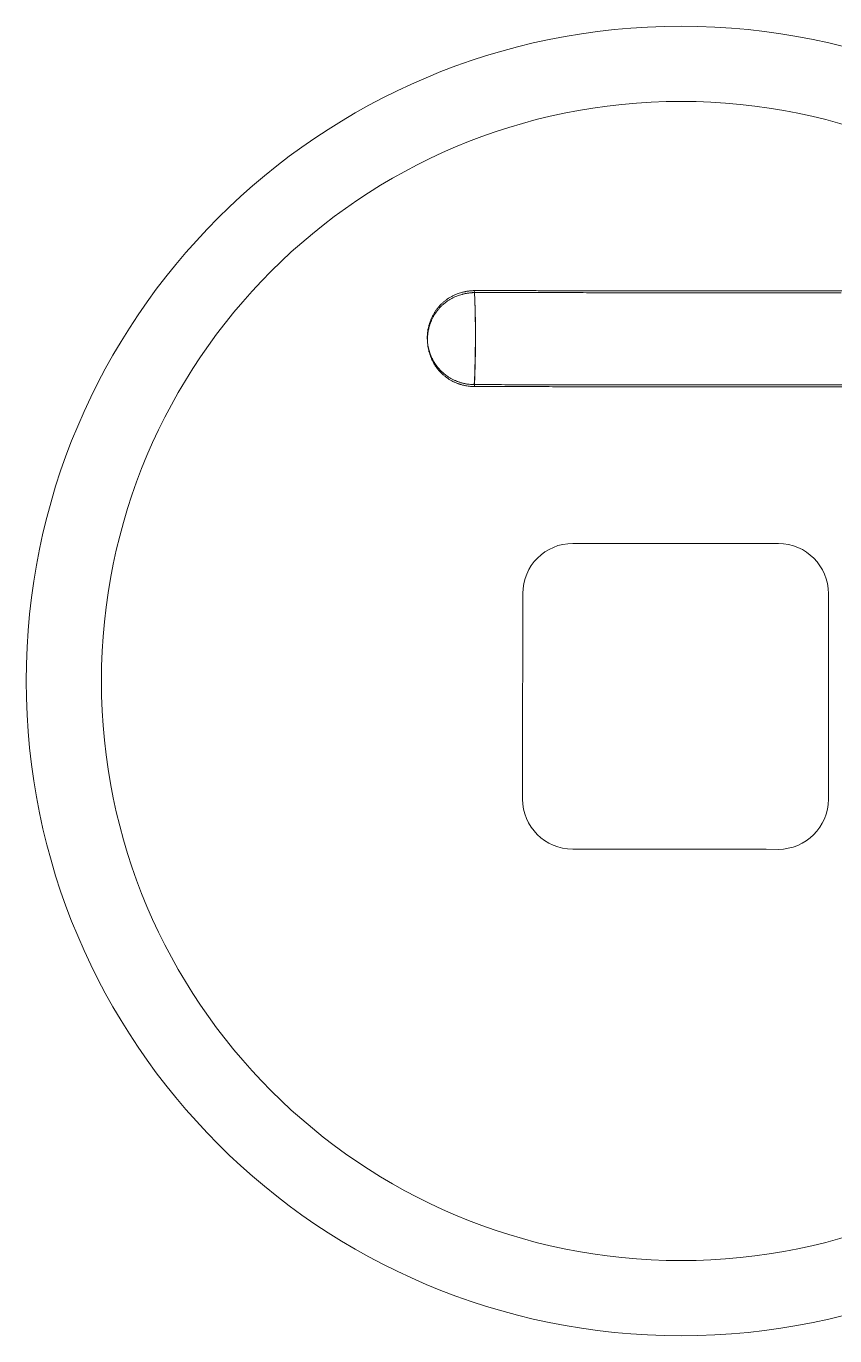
# Model space of a CAD drawing. Header units: millimetres. Extents: x -8699 to 14519, y -2727 to 7848.
# Drawn here: x 1413.48 to 1426.38, y 1713.9 to 1734.8 of the extents above; entities that cross this region are included whole.
import ezdxf

# ---------------------------------------------------------------- set-up
doc = ezdxf.new("R2010")
doc.units = ezdxf.units.MM
doc.layers.add('레이어 1', color=7, linetype='Continuous')

msp = doc.modelspace()

# ---------------------------------------------------------------- linework, layer by layer
at = {"layer": '레이어 1', "lineweight": 9}
msp.add_open_spline([(1434.381, 1724.346), (1434.381, 1730.118), (1429.701, 1734.796), (1423.93, 1734.796), (1418.16, 1734.796), (1413.481, 1730.118), (1413.481, 1724.346), (1413.481, 1718.575), (1418.16, 1713.896), (1423.93, 1713.896), (1429.701, 1713.896), (1434.381, 1718.575), (1434.381, 1724.346)], degree=3, knots=[0, 0, 0, 0, 1, 1, 1, 2, 2, 2, 3, 3, 3, 4, 4, 4, 4], dxfattribs=at)
at = {"layer": '레이어 1', "lineweight": 18}
for points, knots in [([(1433.18, 1724.346), (1433.18, 1729.455), (1429.039, 1733.596), (1423.93, 1733.596), (1418.822, 1733.596), (1414.681, 1729.455), (1414.681, 1724.346), (1414.681, 1719.238), (1418.822, 1715.096), (1423.93, 1715.096), (1429.039, 1715.096), (1433.18, 1719.238), (1433.18, 1724.346)], [0, 0, 0, 0, 1, 1, 1, 2, 2, 2, 3, 3, 3, 4, 4, 4, 4]), ([(1433.18, 1724.346), (1433.18, 1729.455), (1429.039, 1733.596), (1423.93, 1733.596), (1418.822, 1733.596), (1414.681, 1729.455), (1414.681, 1724.346), (1414.681, 1719.238), (1418.822, 1715.096), (1423.93, 1715.096), (1429.039, 1715.096), (1433.18, 1719.238), (1433.18, 1724.346)], [0, 0, 0, 0, 1, 1, 1, 2, 2, 2, 3, 3, 3, 4, 4, 4, 4]), ([(1424.315, 1730.572), (1424.243, 1730.573), (1424.171, 1730.573), (1424.098, 1730.573), (1424.026, 1730.573), (1423.954, 1730.573), (1423.881, 1730.573)], [13, 13, 13, 13, 14, 14, 14, 15, 15, 15, 15]), ([(1425.182, 1730.571), (1425.11, 1730.571), (1425.037, 1730.572), (1424.965, 1730.572), (1424.893, 1730.572), (1424.82, 1730.572), (1424.748, 1730.572)], [9, 9, 9, 9, 10, 10, 10, 11, 11, 11, 11]), ([(1425.184, 1730.54), (1425.112, 1730.54), (1425.039, 1730.541), (1424.967, 1730.541), (1424.895, 1730.541), (1424.823, 1730.541), (1424.75, 1730.541)], [9, 9, 9, 9, 10, 10, 10, 11, 11, 11, 11]), ([(1426.698, 1730.57), (1426.626, 1730.571), (1426.553, 1730.571), (1426.481, 1730.571), (1426.409, 1730.571), (1426.337, 1730.571), (1426.265, 1730.571)], [2, 2, 2, 2, 3, 3, 3, 4, 4, 4, 4]), ([(1420.646, 1730.146), (1420.646, 1730.128), (1420.647, 1730.108), (1420.647, 1730.09), (1420.647, 1730.071), (1420.648, 1730.052), (1420.648, 1730.033), (1420.648, 1730.013), (1420.648, 1729.994), (1420.648, 1729.973)], [10, 10, 10, 10, 11, 11, 11, 12, 12, 12, 13, 13, 13, 13]), ([(1420.648, 1730.115), (1420.648, 1730.096), (1420.649, 1730.077), (1420.649, 1730.059), (1420.649, 1730.039), (1420.65, 1730.021), (1420.65, 1730.001), (1420.65, 1729.981), (1420.65, 1729.963), (1420.65, 1729.942)], [10, 10, 10, 10, 11, 11, 11, 12, 12, 12, 13, 13, 13, 13]), ([(1419.908, 1730.024), (1419.906, 1730.017), (1419.905, 1730.011), (1419.904, 1730.004), (1419.902, 1729.997), (1419.9, 1729.991), (1419.899, 1729.984)], [45, 45, 45, 45, 46, 46, 46, 47, 47, 47, 47]), ([(1419.928, 1730.086), (1419.926, 1730.079), (1419.923, 1730.073), (1419.921, 1730.066), (1419.919, 1730.059), (1419.917, 1730.052), (1419.915, 1730.045)], [42, 42, 42, 42, 43, 43, 43, 44, 44, 44, 44]), ([(1419.93, 1730.055), (1419.928, 1730.048), (1419.925, 1730.041), (1419.923, 1730.034), (1419.921, 1730.027), (1419.919, 1730.021), (1419.917, 1730.014)], [42, 42, 42, 42, 43, 43, 43, 44, 44, 44, 44]), ([(1419.89, 1729.892), (1419.888, 1729.887), (1419.888, 1729.88), (1419.887, 1729.873), (1419.886, 1729.867), (1419.886, 1729.86), (1419.885, 1729.853), (1419.884, 1729.847), (1419.884, 1729.84), (1419.884, 1729.834)], [50, 50, 50, 50, 51, 51, 51, 52, 52, 52, 53, 53, 53, 53]), ([(1420.648, 1729.793), (1420.648, 1729.773), (1420.648, 1729.752), (1420.648, 1729.732), (1420.648, 1729.712), (1420.648, 1729.692), (1420.647, 1729.672)], [16, 16, 16, 16, 17, 17, 17, 18, 18, 18, 18]), ([(1420.651, 1729.762), (1420.651, 1729.741), (1420.65, 1729.721), (1420.65, 1729.701), (1420.65, 1729.681), (1420.65, 1729.661), (1420.649, 1729.64)], [16, 16, 16, 16, 17, 17, 17, 18, 18, 18, 18]), ([(1419.964, 1729.455), (1419.967, 1729.448), (1419.97, 1729.441), (1419.974, 1729.435), (1419.977, 1729.428), (1419.981, 1729.422), (1419.984, 1729.415)], [72, 72, 72, 72, 73, 73, 73, 74, 74, 74, 74]), ([(1421.497, 1729.075), (1421.569, 1729.075), (1421.641, 1729.075), (1421.713, 1729.075), (1421.785, 1729.075), (1421.858, 1729.075), (1421.931, 1729.074)], [4, 4, 4, 4, 5, 5, 5, 6, 6, 6, 6]), ([(1422.363, 1729.074), (1422.436, 1729.074), (1422.508, 1729.074), (1422.58, 1729.074), (1422.652, 1729.074), (1422.724, 1729.073), (1422.797, 1729.073)], [8, 8, 8, 8, 9, 9, 9, 10, 10, 10, 10]), ([(1423.881, 1729.073), (1423.953, 1729.073), (1424.025, 1729.073), (1424.097, 1729.073), (1424.169, 1729.073), (1424.241, 1729.073), (1424.313, 1729.072)], [15, 15, 15, 15, 16, 16, 16, 17, 17, 17, 17]), ([(1422.365, 1729.043), (1422.438, 1729.043), (1422.51, 1729.043), (1422.583, 1729.043), (1422.654, 1729.043), (1422.727, 1729.042), (1422.8, 1729.042)], [8, 8, 8, 8, 9, 9, 9, 10, 10, 10, 10]), ([(1424.749, 1729.041), (1424.822, 1729.041), (1424.893, 1729.041), (1424.966, 1729.041), (1425.037, 1729.041), (1425.109, 1729.04), (1425.181, 1729.04)], [19, 19, 19, 19, 20, 20, 20, 21, 21, 21, 21])]:
    msp.add_open_spline(points, degree=3, knots=knots, dxfattribs=at)
for points in [[(1420.371, 1730.528), (1420.363, 1730.525), (1420.357, 1730.523), (1420.349, 1730.52)], [(1420.391, 1730.535), (1420.391, 1730.535), (1420.371, 1730.528), (1420.371, 1730.528)], [(1420.412, 1730.541), (1420.412, 1730.541), (1420.391, 1730.535), (1420.391, 1730.535)], [(1420.433, 1730.547), (1420.433, 1730.547), (1420.412, 1730.541), (1420.412, 1730.541)], [(1420.453, 1730.554), (1420.447, 1730.551), (1420.439, 1730.549), (1420.433, 1730.547)], [(1420.455, 1730.522), (1420.448, 1730.52), (1420.441, 1730.518), (1420.435, 1730.516)], [(1420.473, 1730.558), (1420.466, 1730.556), (1420.46, 1730.554), (1420.453, 1730.554)], [(1420.476, 1730.527), (1420.468, 1730.525), (1420.462, 1730.523), (1420.455, 1730.522)], [(1420.493, 1730.562), (1420.487, 1730.56), (1420.48, 1730.559), (1420.473, 1730.558)], [(1420.495, 1730.531), (1420.489, 1730.529), (1420.482, 1730.528), (1420.476, 1730.527)], [(1420.513, 1730.566), (1420.507, 1730.565), (1420.5, 1730.563), (1420.493, 1730.562)], [(1420.515, 1730.535), (1420.509, 1730.533), (1420.502, 1730.532), (1420.495, 1730.531)], [(1420.533, 1730.569), (1420.526, 1730.568), (1420.52, 1730.567), (1420.513, 1730.566)], [(1420.535, 1730.537), (1420.529, 1730.537), (1420.522, 1730.536), (1420.515, 1730.535)], [(1420.553, 1730.571), (1420.546, 1730.57), (1420.54, 1730.569), (1420.533, 1730.569)], [(1420.555, 1730.539), (1420.549, 1730.539), (1420.542, 1730.538), (1420.535, 1730.537)], [(1420.573, 1730.573), (1420.566, 1730.573), (1420.56, 1730.572), (1420.553, 1730.571)], [(1420.575, 1730.542), (1420.568, 1730.541), (1420.562, 1730.541), (1420.555, 1730.539)], [(1420.593, 1730.574), (1420.586, 1730.574), (1420.58, 1730.573), (1420.573, 1730.573)], [(1420.595, 1730.543), (1420.588, 1730.543), (1420.582, 1730.542), (1420.575, 1730.542)], [(1420.611, 1730.576), (1420.606, 1730.575), (1420.598, 1730.575), (1420.593, 1730.574)], [(1420.613, 1730.544), (1420.607, 1730.544), (1420.6, 1730.544), (1420.595, 1730.543)], [(1420.631, 1730.576), (1420.631, 1730.576), (1420.611, 1730.576), (1420.611, 1730.576)], [(1420.633, 1730.545), (1420.633, 1730.545), (1420.613, 1730.544), (1420.613, 1730.544)], [(1421.123, 1730.576), (1421.123, 1730.576), (1420.631, 1730.576), (1420.631, 1730.576)], [(1420.631, 1730.576), (1420.631, 1730.576), (1420.633, 1730.545), (1420.633, 1730.545)], [(1420.633, 1730.545), (1420.634, 1730.534), (1420.635, 1730.523), (1420.635, 1730.511)], [(1421.125, 1730.544), (1421.125, 1730.544), (1420.633, 1730.545), (1420.633, 1730.545)], [(1420.633, 1730.545), (1420.633, 1730.545), (1420.635, 1730.514), (1420.635, 1730.514)], [(1421.498, 1730.576), (1421.498, 1730.576), (1421.123, 1730.576), (1421.123, 1730.576)], [(1421.5, 1730.544), (1421.5, 1730.544), (1421.125, 1730.544), (1421.125, 1730.544)], [(1421.743, 1730.575), (1421.661, 1730.576), (1421.58, 1730.576), (1421.498, 1730.576)], [(1421.744, 1730.544), (1421.663, 1730.544), (1421.581, 1730.544), (1421.5, 1730.544)], [(1421.931, 1730.575), (1421.931, 1730.575), (1421.743, 1730.575), (1421.743, 1730.575)], [(1421.933, 1730.544), (1421.933, 1730.544), (1421.744, 1730.544), (1421.744, 1730.544)], [(1422.142, 1730.575), (1422.142, 1730.575), (1421.931, 1730.575), (1421.931, 1730.575)], [(1422.144, 1730.544), (1422.144, 1730.544), (1421.933, 1730.544), (1421.933, 1730.544)], [(1422.365, 1730.575), (1422.365, 1730.575), (1422.142, 1730.575), (1422.142, 1730.575)], [(1422.367, 1730.544), (1422.367, 1730.544), (1422.144, 1730.544), (1422.144, 1730.544)], [(1422.583, 1730.574), (1422.51, 1730.574), (1422.438, 1730.575), (1422.365, 1730.575)], [(1422.585, 1730.543), (1422.512, 1730.543), (1422.44, 1730.544), (1422.367, 1730.544)], [(1422.799, 1730.573), (1422.799, 1730.573), (1422.583, 1730.574), (1422.583, 1730.574)], [(1422.801, 1730.542), (1422.801, 1730.542), (1422.585, 1730.543), (1422.585, 1730.543)], [(1423.015, 1730.573), (1423.015, 1730.573), (1422.799, 1730.573), (1422.799, 1730.573)], [(1423.017, 1730.542), (1423.017, 1730.542), (1422.801, 1730.542), (1422.801, 1730.542)], [(1423.232, 1730.573), (1423.232, 1730.573), (1423.015, 1730.573), (1423.015, 1730.573)], [(1423.234, 1730.542), (1423.234, 1730.542), (1423.017, 1730.542), (1423.017, 1730.542)], [(1423.449, 1730.573), (1423.376, 1730.573), (1423.304, 1730.573), (1423.232, 1730.573)], [(1423.451, 1730.542), (1423.378, 1730.542), (1423.306, 1730.542), (1423.234, 1730.542)], [(1423.665, 1730.573), (1423.593, 1730.573), (1423.521, 1730.573), (1423.449, 1730.573)], [(1423.667, 1730.542), (1423.595, 1730.542), (1423.523, 1730.542), (1423.451, 1730.542)], [(1423.881, 1730.573), (1423.881, 1730.573), (1423.665, 1730.573), (1423.665, 1730.573)], [(1423.883, 1730.542), (1423.883, 1730.542), (1423.667, 1730.542), (1423.667, 1730.542)], [(1424.1, 1730.541), (1424.028, 1730.542), (1423.956, 1730.542), (1423.883, 1730.542)], [(1424.317, 1730.541), (1424.244, 1730.541), (1424.173, 1730.541), (1424.1, 1730.541)], [(1424.532, 1730.572), (1424.532, 1730.572), (1424.315, 1730.572), (1424.315, 1730.572)], [(1424.534, 1730.541), (1424.534, 1730.541), (1424.317, 1730.541), (1424.317, 1730.541)], [(1424.748, 1730.572), (1424.748, 1730.572), (1424.532, 1730.572), (1424.532, 1730.572)], [(1424.75, 1730.541), (1424.75, 1730.541), (1424.534, 1730.541), (1424.534, 1730.541)], [(1425.399, 1730.571), (1425.399, 1730.571), (1425.182, 1730.571), (1425.182, 1730.571)], [(1425.401, 1730.54), (1425.401, 1730.54), (1425.184, 1730.54), (1425.184, 1730.54)], [(1425.615, 1730.571), (1425.615, 1730.571), (1425.399, 1730.571), (1425.399, 1730.571)], [(1425.617, 1730.54), (1425.617, 1730.54), (1425.401, 1730.54), (1425.401, 1730.54)], [(1425.831, 1730.571), (1425.759, 1730.571), (1425.687, 1730.571), (1425.615, 1730.571)], [(1425.833, 1730.54), (1425.761, 1730.54), (1425.689, 1730.54), (1425.617, 1730.54)], [(1426.048, 1730.571), (1425.977, 1730.571), (1425.904, 1730.571), (1425.831, 1730.571)], [(1426.05, 1730.54), (1425.978, 1730.54), (1425.906, 1730.54), (1425.833, 1730.54)], [(1426.265, 1730.571), (1426.265, 1730.571), (1426.048, 1730.571), (1426.048, 1730.571)], [(1426.267, 1730.54), (1426.267, 1730.54), (1426.05, 1730.54), (1426.05, 1730.54)], [(1426.483, 1730.539), (1426.411, 1730.54), (1426.339, 1730.54), (1426.267, 1730.54)], [(1420.061, 1730.314), (1420.056, 1730.309), (1420.051, 1730.303), (1420.047, 1730.297)], [(1420.077, 1730.332), (1420.07, 1730.326), (1420.066, 1730.321), (1420.061, 1730.314)], [(1420.092, 1730.348), (1420.092, 1730.348), (1420.077, 1730.332), (1420.077, 1730.332)], [(1420.094, 1730.317), (1420.094, 1730.317), (1420.078, 1730.301), (1420.078, 1730.301)], [(1420.108, 1730.365), (1420.108, 1730.365), (1420.092, 1730.348), (1420.092, 1730.348)], [(1420.11, 1730.333), (1420.11, 1730.333), (1420.094, 1730.317), (1420.094, 1730.317)], [(1420.124, 1730.38), (1420.119, 1730.376), (1420.113, 1730.37), (1420.108, 1730.365)], [(1420.126, 1730.349), (1420.121, 1730.344), (1420.115, 1730.339), (1420.11, 1730.333)], [(1420.141, 1730.395), (1420.137, 1730.391), (1420.13, 1730.385), (1420.124, 1730.38)], [(1420.143, 1730.364), (1420.138, 1730.36), (1420.132, 1730.354), (1420.126, 1730.349)], [(1420.159, 1730.41), (1420.153, 1730.405), (1420.148, 1730.4), (1420.141, 1730.395)], [(1420.161, 1730.378), (1420.155, 1730.374), (1420.15, 1730.369), (1420.143, 1730.364)], [(1420.176, 1730.423), (1420.17, 1730.42), (1420.165, 1730.414), (1420.159, 1730.41)], [(1420.179, 1730.392), (1420.172, 1730.388), (1420.167, 1730.383), (1420.161, 1730.378)], [(1420.195, 1730.437), (1420.188, 1730.432), (1420.183, 1730.428), (1420.176, 1730.423)], [(1420.196, 1730.406), (1420.19, 1730.401), (1420.185, 1730.397), (1420.179, 1730.392)], [(1420.212, 1730.45), (1420.207, 1730.445), (1420.2, 1730.441), (1420.195, 1730.437)], [(1420.214, 1730.419), (1420.209, 1730.414), (1420.202, 1730.41), (1420.196, 1730.406)], [(1420.231, 1730.461), (1420.225, 1730.458), (1420.218, 1730.454), (1420.212, 1730.45)], [(1420.233, 1730.43), (1420.227, 1730.426), (1420.221, 1730.422), (1420.214, 1730.419)], [(1420.25, 1730.473), (1420.243, 1730.469), (1420.238, 1730.465), (1420.231, 1730.461)], [(1420.252, 1730.442), (1420.245, 1730.438), (1420.24, 1730.434), (1420.233, 1730.43)], [(1420.27, 1730.483), (1420.263, 1730.48), (1420.256, 1730.476), (1420.25, 1730.473)], [(1420.272, 1730.452), (1420.265, 1730.449), (1420.258, 1730.445), (1420.252, 1730.442)], [(1420.289, 1730.494), (1420.289, 1730.494), (1420.27, 1730.483), (1420.27, 1730.483)], [(1420.291, 1730.463), (1420.291, 1730.463), (1420.272, 1730.452), (1420.272, 1730.452)], [(1420.309, 1730.503), (1420.302, 1730.5), (1420.296, 1730.497), (1420.289, 1730.494)], [(1420.312, 1730.472), (1420.304, 1730.469), (1420.298, 1730.466), (1420.291, 1730.463)], [(1420.329, 1730.512), (1420.323, 1730.509), (1420.316, 1730.506), (1420.309, 1730.503)], [(1420.331, 1730.481), (1420.325, 1730.478), (1420.318, 1730.475), (1420.312, 1730.472)], [(1420.349, 1730.52), (1420.349, 1730.52), (1420.329, 1730.512), (1420.329, 1730.512)], [(1420.351, 1730.489), (1420.351, 1730.489), (1420.331, 1730.481), (1420.331, 1730.481)], [(1420.373, 1730.497), (1420.365, 1730.494), (1420.359, 1730.492), (1420.351, 1730.489)], [(1420.393, 1730.504), (1420.393, 1730.504), (1420.373, 1730.497), (1420.373, 1730.497)], [(1420.414, 1730.51), (1420.414, 1730.51), (1420.393, 1730.504), (1420.393, 1730.504)], [(1420.435, 1730.516), (1420.435, 1730.516), (1420.414, 1730.51), (1420.414, 1730.51)], [(1420.635, 1730.514), (1420.636, 1730.503), (1420.637, 1730.492), (1420.637, 1730.48)], [(1420.635, 1730.511), (1420.636, 1730.499), (1420.637, 1730.487), (1420.637, 1730.475)], [(1420.637, 1730.48), (1420.637, 1730.468), (1420.638, 1730.456), (1420.639, 1730.444)], [(1420.637, 1730.475), (1420.637, 1730.462), (1420.638, 1730.449), (1420.639, 1730.436)], [(1420.639, 1730.444), (1420.639, 1730.431), (1420.64, 1730.418), (1420.641, 1730.405)], [(1420.639, 1730.436), (1420.639, 1730.422), (1420.639, 1730.407), (1420.639, 1730.394)], [(1420.639, 1730.394), (1420.64, 1730.378), (1420.641, 1730.364), (1420.642, 1730.349)], [(1420.641, 1730.405), (1420.641, 1730.391), (1420.642, 1730.376), (1420.642, 1730.362)], [(1420.642, 1730.362), (1420.642, 1730.347), (1420.643, 1730.333), (1420.644, 1730.318)], [(1420.642, 1730.349), (1420.642, 1730.333), (1420.642, 1730.318), (1420.643, 1730.302)], [(1420.644, 1730.318), (1420.644, 1730.302), (1420.644, 1730.287), (1420.645, 1730.271)], [(1419.935, 1730.107), (1419.935, 1730.107), (1419.928, 1730.086), (1419.928, 1730.086)], [(1419.944, 1730.128), (1419.942, 1730.12), (1419.938, 1730.114), (1419.935, 1730.107)], [(1419.953, 1730.148), (1419.95, 1730.141), (1419.947, 1730.134), (1419.944, 1730.128)], [(1419.955, 1730.116), (1419.952, 1730.11), (1419.949, 1730.103), (1419.946, 1730.096)], [(1419.962, 1730.168), (1419.959, 1730.161), (1419.956, 1730.155), (1419.953, 1730.148)], [(1419.964, 1730.136), (1419.961, 1730.13), (1419.958, 1730.123), (1419.955, 1730.116)], [(1419.973, 1730.187), (1419.973, 1730.187), (1419.962, 1730.168), (1419.962, 1730.168)], [(1419.975, 1730.156), (1419.975, 1730.156), (1419.964, 1730.136), (1419.964, 1730.136)], [(1419.983, 1730.206), (1419.979, 1730.2), (1419.977, 1730.193), (1419.973, 1730.187)], [(1419.985, 1730.175), (1419.981, 1730.169), (1419.978, 1730.162), (1419.975, 1730.156)], [(1419.995, 1730.225), (1419.995, 1730.225), (1419.983, 1730.206), (1419.983, 1730.206)], [(1419.997, 1730.194), (1419.997, 1730.194), (1419.985, 1730.175), (1419.985, 1730.175)], [(1420.006, 1730.244), (1420.003, 1730.237), (1419.998, 1730.231), (1419.995, 1730.225)], [(1420.008, 1730.213), (1420.005, 1730.206), (1420, 1730.2), (1419.997, 1730.194)], [(1420.019, 1730.262), (1420.015, 1730.256), (1420.01, 1730.25), (1420.006, 1730.244)], [(1420.021, 1730.231), (1420.017, 1730.225), (1420.012, 1730.219), (1420.008, 1730.213)], [(1420.033, 1730.28), (1420.028, 1730.274), (1420.024, 1730.268), (1420.019, 1730.262)], [(1420.035, 1730.249), (1420.03, 1730.243), (1420.026, 1730.237), (1420.021, 1730.231)], [(1420.047, 1730.297), (1420.041, 1730.292), (1420.037, 1730.285), (1420.033, 1730.28)], [(1420.048, 1730.266), (1420.043, 1730.26), (1420.039, 1730.254), (1420.035, 1730.249)], [(1420.063, 1730.283), (1420.058, 1730.278), (1420.053, 1730.272), (1420.048, 1730.266)], [(1420.078, 1730.301), (1420.072, 1730.295), (1420.068, 1730.289), (1420.063, 1730.283)], [(1420.643, 1730.302), (1420.643, 1730.285), (1420.644, 1730.268), (1420.644, 1730.252)], [(1420.644, 1730.252), (1420.644, 1730.252), (1420.645, 1730.201), (1420.645, 1730.201)], [(1420.645, 1730.271), (1420.645, 1730.254), (1420.646, 1730.237), (1420.646, 1730.221)], [(1420.645, 1730.201), (1420.645, 1730.182), (1420.646, 1730.164), (1420.646, 1730.146)], [(1420.646, 1730.221), (1420.646, 1730.221), (1420.647, 1730.169), (1420.647, 1730.169)], [(1420.647, 1730.169), (1420.647, 1730.151), (1420.648, 1730.133), (1420.648, 1730.115)], [(1419.885, 1729.904), (1419.884, 1729.898), (1419.884, 1729.891), (1419.883, 1729.884)], [(1419.888, 1729.924), (1419.887, 1729.918), (1419.886, 1729.911), (1419.885, 1729.904)], [(1419.891, 1729.944), (1419.889, 1729.938), (1419.889, 1729.931), (1419.888, 1729.924)], [(1419.893, 1729.913), (1419.891, 1729.906), (1419.891, 1729.9), (1419.89, 1729.892)], [(1419.894, 1729.964), (1419.893, 1729.958), (1419.891, 1729.951), (1419.891, 1729.944)], [(1419.896, 1729.933), (1419.895, 1729.926), (1419.893, 1729.92), (1419.893, 1729.913)], [(1419.899, 1729.984), (1419.897, 1729.977), (1419.895, 1729.971), (1419.894, 1729.964)], [(1419.901, 1729.953), (1419.899, 1729.946), (1419.897, 1729.94), (1419.896, 1729.933)], [(1419.906, 1729.973), (1419.904, 1729.966), (1419.902, 1729.96), (1419.901, 1729.953)], [(1419.911, 1729.993), (1419.908, 1729.986), (1419.907, 1729.98), (1419.906, 1729.973)], [(1419.915, 1730.045), (1419.915, 1730.045), (1419.908, 1730.024), (1419.908, 1730.024)], [(1419.917, 1730.014), (1419.917, 1730.014), (1419.911, 1729.993), (1419.911, 1729.993)], [(1419.937, 1730.076), (1419.935, 1730.069), (1419.933, 1730.062), (1419.93, 1730.055)], [(1419.946, 1730.096), (1419.944, 1730.089), (1419.94, 1730.083), (1419.937, 1730.076)], [(1420.648, 1729.973), (1420.648, 1729.953), (1420.648, 1729.934), (1420.648, 1729.914)], [(1420.648, 1729.914), (1420.648, 1729.914), (1420.648, 1729.853), (1420.648, 1729.853)], [(1420.65, 1729.942), (1420.651, 1729.922), (1420.651, 1729.903), (1420.651, 1729.883)], [(1419.882, 1729.865), (1419.882, 1729.858), (1419.881, 1729.852), (1419.88, 1729.846)], [(1419.88, 1729.846), (1419.88, 1729.846), (1419.88, 1729.827), (1419.88, 1729.827)], [(1419.88, 1729.827), (1419.88, 1729.82), (1419.88, 1729.814), (1419.88, 1729.807)], [(1419.88, 1729.807), (1419.88, 1729.807), (1419.882, 1729.788), (1419.882, 1729.788)], [(1419.883, 1729.884), (1419.882, 1729.878), (1419.882, 1729.871), (1419.882, 1729.865)], [(1419.884, 1729.834), (1419.884, 1729.827), (1419.883, 1729.821), (1419.882, 1729.815)], [(1419.882, 1729.815), (1419.882, 1729.815), (1419.882, 1729.795), (1419.882, 1729.795)], [(1419.882, 1729.795), (1419.882, 1729.788), (1419.882, 1729.782), (1419.882, 1729.776)], [(1419.882, 1729.788), (1419.882, 1729.781), (1419.882, 1729.775), (1419.883, 1729.768)], [(1419.882, 1729.776), (1419.882, 1729.776), (1419.884, 1729.757), (1419.884, 1729.757)], [(1419.883, 1729.768), (1419.883, 1729.768), (1419.885, 1729.749), (1419.885, 1729.749)], [(1419.884, 1729.757), (1419.884, 1729.75), (1419.884, 1729.744), (1419.885, 1729.737)], [(1419.885, 1729.749), (1419.886, 1729.743), (1419.887, 1729.735), (1419.888, 1729.729)], [(1419.885, 1729.737), (1419.885, 1729.737), (1419.887, 1729.717), (1419.887, 1729.717)], [(1419.887, 1729.717), (1419.888, 1729.711), (1419.888, 1729.704), (1419.889, 1729.698)], [(1419.888, 1729.729), (1419.888, 1729.722), (1419.889, 1729.716), (1419.89, 1729.709)], [(1419.889, 1729.698), (1419.891, 1729.691), (1419.891, 1729.684), (1419.892, 1729.678)], [(1419.89, 1729.709), (1419.891, 1729.702), (1419.893, 1729.696), (1419.894, 1729.689)], [(1419.894, 1729.689), (1419.895, 1729.682), (1419.897, 1729.676), (1419.898, 1729.669)], [(1420.648, 1729.853), (1420.648, 1729.853), (1420.648, 1729.793), (1420.648, 1729.793)], [(1420.651, 1729.883), (1420.651, 1729.883), (1420.651, 1729.822), (1420.651, 1729.822)], [(1420.651, 1729.822), (1420.651, 1729.822), (1420.651, 1729.762), (1420.651, 1729.762)], [(1419.892, 1729.678), (1419.893, 1729.671), (1419.895, 1729.664), (1419.896, 1729.657)], [(1419.896, 1729.657), (1419.897, 1729.651), (1419.899, 1729.644), (1419.9, 1729.638)], [(1419.898, 1729.669), (1419.9, 1729.662), (1419.902, 1729.656), (1419.904, 1729.649)], [(1419.9, 1729.638), (1419.902, 1729.631), (1419.904, 1729.624), (1419.905, 1729.617)], [(1419.904, 1729.649), (1419.904, 1729.643), (1419.906, 1729.635), (1419.908, 1729.628)], [(1419.905, 1729.617), (1419.906, 1729.611), (1419.908, 1729.604), (1419.91, 1729.597)], [(1419.908, 1729.628), (1419.91, 1729.621), (1419.913, 1729.614), (1419.915, 1729.608)], [(1419.91, 1729.597), (1419.912, 1729.59), (1419.915, 1729.583), (1419.917, 1729.577)], [(1419.915, 1729.608), (1419.917, 1729.601), (1419.918, 1729.594), (1419.92, 1729.588)], [(1419.917, 1729.577), (1419.919, 1729.57), (1419.92, 1729.563), (1419.922, 1729.556)], [(1419.92, 1729.588), (1419.92, 1729.588), (1419.928, 1729.568), (1419.928, 1729.568)], [(1419.922, 1729.556), (1419.922, 1729.556), (1419.93, 1729.536), (1419.93, 1729.536)], [(1419.928, 1729.568), (1419.93, 1729.56), (1419.933, 1729.554), (1419.935, 1729.546)], [(1419.93, 1729.536), (1419.933, 1729.529), (1419.935, 1729.522), (1419.937, 1729.515)], [(1419.935, 1729.546), (1419.935, 1729.546), (1419.944, 1729.525), (1419.944, 1729.525)], [(1419.937, 1729.515), (1419.937, 1729.515), (1419.946, 1729.494), (1419.946, 1729.494)], [(1419.944, 1729.525), (1419.947, 1729.519), (1419.949, 1729.512), (1419.952, 1729.506)], [(1419.946, 1729.494), (1419.948, 1729.488), (1419.951, 1729.48), (1419.954, 1729.474)], [(1419.952, 1729.506), (1419.955, 1729.499), (1419.959, 1729.492), (1419.962, 1729.486)], [(1419.962, 1729.486), (1419.965, 1729.479), (1419.968, 1729.472), (1419.972, 1729.466)], [(1420.644, 1729.497), (1420.644, 1729.479), (1420.644, 1729.459), (1420.643, 1729.441)], [(1420.646, 1729.554), (1420.645, 1729.534), (1420.645, 1729.516), (1420.644, 1729.497)], [(1420.647, 1729.672), (1420.647, 1729.652), (1420.647, 1729.632), (1420.646, 1729.613)], [(1420.646, 1729.613), (1420.646, 1729.593), (1420.646, 1729.573), (1420.646, 1729.554)], [(1420.648, 1729.523), (1420.647, 1729.503), (1420.647, 1729.485), (1420.646, 1729.465)], [(1420.649, 1729.64), (1420.649, 1729.621), (1420.649, 1729.601), (1420.648, 1729.582)], [(1420.648, 1729.582), (1420.648, 1729.562), (1420.648, 1729.542), (1420.648, 1729.523)], [(1419.954, 1729.474), (1419.957, 1729.468), (1419.961, 1729.461), (1419.964, 1729.455)], [(1419.972, 1729.466), (1419.972, 1729.466), (1419.982, 1729.446), (1419.982, 1729.446)], [(1419.982, 1729.446), (1419.982, 1729.446), (1419.994, 1729.428), (1419.994, 1729.428)], [(1419.984, 1729.415), (1419.984, 1729.415), (1419.996, 1729.397), (1419.996, 1729.397)], [(1419.994, 1729.428), (1419.997, 1729.422), (1420.002, 1729.415), (1420.006, 1729.409)], [(1419.996, 1729.397), (1419.999, 1729.391), (1420.004, 1729.384), (1420.008, 1729.378)], [(1420.006, 1729.409), (1420.006, 1729.409), (1420.019, 1729.391), (1420.019, 1729.391)], [(1420.008, 1729.378), (1420.008, 1729.378), (1420.021, 1729.36), (1420.021, 1729.36)], [(1420.019, 1729.391), (1420.023, 1729.385), (1420.027, 1729.379), (1420.032, 1729.373)], [(1420.021, 1729.36), (1420.025, 1729.354), (1420.029, 1729.347), (1420.034, 1729.342)], [(1420.032, 1729.373), (1420.036, 1729.367), (1420.041, 1729.362), (1420.046, 1729.355)], [(1420.034, 1729.342), (1420.038, 1729.336), (1420.043, 1729.33), (1420.048, 1729.324)], [(1420.046, 1729.355), (1420.05, 1729.349), (1420.055, 1729.344), (1420.06, 1729.338)], [(1420.048, 1729.324), (1420.052, 1729.318), (1420.057, 1729.313), (1420.062, 1729.307)], [(1420.06, 1729.338), (1420.066, 1729.333), (1420.07, 1729.326), (1420.075, 1729.321)], [(1420.062, 1729.307), (1420.067, 1729.301), (1420.072, 1729.295), (1420.077, 1729.29)], [(1420.075, 1729.321), (1420.08, 1729.315), (1420.086, 1729.31), (1420.091, 1729.304)], [(1420.077, 1729.29), (1420.082, 1729.284), (1420.088, 1729.278), (1420.093, 1729.273)], [(1420.091, 1729.304), (1420.091, 1729.304), (1420.108, 1729.288), (1420.108, 1729.288)], [(1420.093, 1729.273), (1420.093, 1729.273), (1420.109, 1729.257), (1420.109, 1729.257)], [(1420.108, 1729.288), (1420.112, 1729.282), (1420.118, 1729.277), (1420.124, 1729.273)], [(1420.124, 1729.273), (1420.129, 1729.267), (1420.135, 1729.262), (1420.141, 1729.257)], [(1420.639, 1729.291), (1420.639, 1729.274), (1420.639, 1729.256), (1420.638, 1729.239)], [(1420.64, 1729.335), (1420.64, 1729.32), (1420.639, 1729.306), (1420.639, 1729.291)], [(1420.642, 1729.386), (1420.642, 1729.369), (1420.641, 1729.353), (1420.64, 1729.335)], [(1420.642, 1729.304), (1420.642, 1729.289), (1420.642, 1729.274), (1420.641, 1729.259)], [(1420.643, 1729.441), (1420.643, 1729.423), (1420.642, 1729.405), (1420.642, 1729.386)], [(1420.644, 1729.355), (1420.644, 1729.338), (1420.643, 1729.321), (1420.642, 1729.304)], [(1420.645, 1729.41), (1420.645, 1729.391), (1420.644, 1729.374), (1420.644, 1729.355)], [(1420.646, 1729.465), (1420.646, 1729.447), (1420.646, 1729.428), (1420.645, 1729.41)], [(1420.109, 1729.257), (1420.114, 1729.251), (1420.12, 1729.246), (1420.126, 1729.241)], [(1420.126, 1729.241), (1420.131, 1729.236), (1420.137, 1729.23), (1420.143, 1729.226)], [(1420.141, 1729.257), (1420.147, 1729.252), (1420.152, 1729.247), (1420.158, 1729.243)], [(1420.143, 1729.226), (1420.149, 1729.221), (1420.154, 1729.216), (1420.16, 1729.212)], [(1420.158, 1729.243), (1420.164, 1729.237), (1420.17, 1729.233), (1420.176, 1729.229)], [(1420.16, 1729.212), (1420.166, 1729.206), (1420.172, 1729.202), (1420.178, 1729.198)], [(1420.176, 1729.229), (1420.182, 1729.224), (1420.187, 1729.22), (1420.194, 1729.216)], [(1420.178, 1729.198), (1420.184, 1729.193), (1420.19, 1729.189), (1420.196, 1729.185)], [(1420.194, 1729.216), (1420.199, 1729.211), (1420.206, 1729.206), (1420.212, 1729.203)], [(1420.196, 1729.185), (1420.201, 1729.18), (1420.208, 1729.175), (1420.214, 1729.172)], [(1420.212, 1729.203), (1420.218, 1729.199), (1420.225, 1729.195), (1420.23, 1729.191)], [(1420.214, 1729.172), (1420.22, 1729.168), (1420.226, 1729.163), (1420.232, 1729.16)], [(1420.23, 1729.191), (1420.237, 1729.186), (1420.243, 1729.183), (1420.25, 1729.18)], [(1420.232, 1729.16), (1420.239, 1729.155), (1420.245, 1729.152), (1420.252, 1729.148)], [(1420.25, 1729.18), (1420.256, 1729.175), (1420.262, 1729.172), (1420.269, 1729.169)], [(1420.252, 1729.148), (1420.258, 1729.144), (1420.264, 1729.141), (1420.271, 1729.138)], [(1420.269, 1729.169), (1420.269, 1729.169), (1420.288, 1729.158), (1420.288, 1729.158)], [(1420.271, 1729.138), (1420.271, 1729.138), (1420.29, 1729.127), (1420.29, 1729.127)], [(1420.288, 1729.158), (1420.295, 1729.155), (1420.301, 1729.152), (1420.308, 1729.149)], [(1420.29, 1729.127), (1420.297, 1729.124), (1420.303, 1729.121), (1420.31, 1729.118)], [(1420.308, 1729.149), (1420.315, 1729.146), (1420.321, 1729.143), (1420.329, 1729.14)], [(1420.31, 1729.118), (1420.317, 1729.115), (1420.323, 1729.112), (1420.331, 1729.109)], [(1420.329, 1729.14), (1420.329, 1729.14), (1420.349, 1729.131), (1420.349, 1729.131)], [(1420.331, 1729.109), (1420.331, 1729.109), (1420.351, 1729.1), (1420.351, 1729.1)], [(1420.349, 1729.131), (1420.356, 1729.129), (1420.363, 1729.127), (1420.37, 1729.124)], [(1420.351, 1729.1), (1420.358, 1729.097), (1420.365, 1729.096), (1420.372, 1729.093)], [(1420.37, 1729.124), (1420.376, 1729.122), (1420.384, 1729.119), (1420.39, 1729.117)], [(1420.372, 1729.093), (1420.378, 1729.09), (1420.386, 1729.088), (1420.392, 1729.086)], [(1420.39, 1729.117), (1420.398, 1729.115), (1420.404, 1729.113), (1420.411, 1729.111)], [(1420.392, 1729.086), (1420.4, 1729.083), (1420.406, 1729.081), (1420.413, 1729.079)], [(1420.411, 1729.111), (1420.418, 1729.108), (1420.425, 1729.106), (1420.432, 1729.105)], [(1420.413, 1729.079), (1420.42, 1729.077), (1420.427, 1729.075), (1420.433, 1729.073)], [(1420.432, 1729.105), (1420.438, 1729.102), (1420.445, 1729.1), (1420.451, 1729.099)], [(1420.433, 1729.073), (1420.44, 1729.071), (1420.447, 1729.069), (1420.453, 1729.068)], [(1420.451, 1729.099), (1420.459, 1729.098), (1420.465, 1729.096), (1420.472, 1729.094)], [(1420.453, 1729.068), (1420.46, 1729.066), (1420.467, 1729.065), (1420.474, 1729.063)], [(1420.472, 1729.094), (1420.479, 1729.093), (1420.486, 1729.091), (1420.493, 1729.09)], [(1420.474, 1729.063), (1420.481, 1729.061), (1420.488, 1729.06), (1420.495, 1729.059)], [(1420.493, 1729.09), (1420.5, 1729.089), (1420.506, 1729.087), (1420.512, 1729.086)], [(1420.495, 1729.059), (1420.502, 1729.057), (1420.508, 1729.056), (1420.514, 1729.055)], [(1420.512, 1729.086), (1420.512, 1729.086), (1420.53, 1729.083), (1420.53, 1729.083)], [(1420.53, 1729.083), (1420.537, 1729.082), (1420.544, 1729.082), (1420.551, 1729.081)], [(1420.551, 1729.081), (1420.564, 1729.079), (1420.575, 1729.078), (1420.586, 1729.078)], [(1420.586, 1729.078), (1420.6, 1729.077), (1420.615, 1729.076), (1420.63, 1729.076)], [(1420.635, 1729.167), (1420.633, 1729.136), (1420.631, 1729.106), (1420.63, 1729.076)], [(1420.63, 1729.076), (1420.63, 1729.076), (1420.846, 1729.076), (1420.846, 1729.076)], [(1420.636, 1729.135), (1420.635, 1729.105), (1420.633, 1729.075), (1420.632, 1729.045)], [(1420.638, 1729.239), (1420.637, 1729.215), (1420.636, 1729.191), (1420.635, 1729.167)], [(1420.639, 1729.208), (1420.639, 1729.183), (1420.637, 1729.159), (1420.636, 1729.135)], [(1420.641, 1729.259), (1420.641, 1729.243), (1420.64, 1729.225), (1420.639, 1729.208)], [(1420.846, 1729.076), (1420.919, 1729.076), (1420.991, 1729.076), (1421.063, 1729.076)], [(1421.063, 1729.076), (1421.136, 1729.075), (1421.209, 1729.075), (1421.28, 1729.075)], [(1421.28, 1729.075), (1421.28, 1729.075), (1421.497, 1729.075), (1421.497, 1729.075)], [(1421.931, 1729.074), (1421.931, 1729.074), (1422.148, 1729.074), (1422.148, 1729.074)], [(1422.148, 1729.074), (1422.148, 1729.074), (1422.363, 1729.074), (1422.363, 1729.074)], [(1422.797, 1729.073), (1422.797, 1729.073), (1423.014, 1729.073), (1423.014, 1729.073)], [(1423.014, 1729.073), (1423.014, 1729.073), (1423.23, 1729.073), (1423.23, 1729.073)], [(1423.23, 1729.073), (1423.303, 1729.073), (1423.375, 1729.073), (1423.447, 1729.073)], [(1423.447, 1729.073), (1423.519, 1729.073), (1423.592, 1729.073), (1423.664, 1729.073)], [(1423.664, 1729.073), (1423.664, 1729.073), (1423.881, 1729.073), (1423.881, 1729.073)], [(1424.313, 1729.072), (1424.313, 1729.072), (1424.531, 1729.072), (1424.531, 1729.072)], [(1424.531, 1729.072), (1424.531, 1729.072), (1424.747, 1729.072), (1424.747, 1729.072)], [(1424.747, 1729.072), (1424.747, 1729.072), (1424.964, 1729.072), (1424.964, 1729.072)], [(1424.964, 1729.072), (1425.035, 1729.072), (1425.107, 1729.071), (1425.179, 1729.071)], [(1425.179, 1729.071), (1425.179, 1729.071), (1425.397, 1729.071), (1425.397, 1729.071)], [(1425.397, 1729.071), (1425.397, 1729.071), (1425.62, 1729.071), (1425.62, 1729.071)], [(1425.62, 1729.071), (1425.62, 1729.071), (1425.83, 1729.071), (1425.83, 1729.071)], [(1425.83, 1729.071), (1425.894, 1729.071), (1425.957, 1729.071), (1426.019, 1729.071)], [(1426.019, 1729.071), (1426.019, 1729.071), (1426.264, 1729.071), (1426.264, 1729.071)], [(1426.264, 1729.071), (1426.264, 1729.071), (1426.638, 1729.071), (1426.638, 1729.071)], [(1420.514, 1729.055), (1420.514, 1729.055), (1420.532, 1729.052), (1420.532, 1729.052)], [(1420.532, 1729.052), (1420.539, 1729.051), (1420.546, 1729.05), (1420.553, 1729.05)], [(1420.553, 1729.05), (1420.565, 1729.048), (1420.577, 1729.047), (1420.588, 1729.047)], [(1420.588, 1729.047), (1420.602, 1729.046), (1420.617, 1729.045), (1420.632, 1729.045)], [(1420.632, 1729.045), (1420.632, 1729.045), (1420.848, 1729.045), (1420.848, 1729.045)], [(1420.848, 1729.045), (1420.921, 1729.044), (1420.993, 1729.044), (1421.065, 1729.044)], [(1421.065, 1729.044), (1421.138, 1729.044), (1421.21, 1729.044), (1421.282, 1729.044)], [(1421.282, 1729.044), (1421.282, 1729.044), (1421.499, 1729.044), (1421.499, 1729.044)], [(1421.499, 1729.044), (1421.571, 1729.044), (1421.643, 1729.044), (1421.715, 1729.044)], [(1421.715, 1729.044), (1421.787, 1729.044), (1421.86, 1729.044), (1421.933, 1729.043)], [(1421.933, 1729.043), (1421.933, 1729.043), (1422.149, 1729.043), (1422.149, 1729.043)], [(1422.149, 1729.043), (1422.149, 1729.043), (1422.365, 1729.043), (1422.365, 1729.043)], [(1422.8, 1729.042), (1422.8, 1729.042), (1423.016, 1729.042), (1423.016, 1729.042)], [(1423.016, 1729.042), (1423.016, 1729.042), (1423.232, 1729.042), (1423.232, 1729.042)], [(1423.232, 1729.042), (1423.305, 1729.042), (1423.377, 1729.042), (1423.449, 1729.042)], [(1423.449, 1729.042), (1423.521, 1729.042), (1423.594, 1729.042), (1423.666, 1729.042)], [(1423.666, 1729.042), (1423.666, 1729.042), (1423.883, 1729.042), (1423.883, 1729.042)], [(1423.883, 1729.042), (1423.955, 1729.042), (1424.027, 1729.042), (1424.099, 1729.041)], [(1424.099, 1729.041), (1424.171, 1729.041), (1424.243, 1729.041), (1424.315, 1729.041)], [(1424.315, 1729.041), (1424.315, 1729.041), (1424.532, 1729.041), (1424.532, 1729.041)], [(1424.532, 1729.041), (1424.532, 1729.041), (1424.749, 1729.041), (1424.749, 1729.041)], [(1425.181, 1729.04), (1425.181, 1729.04), (1425.399, 1729.04), (1425.399, 1729.04)], [(1425.399, 1729.04), (1425.399, 1729.04), (1425.622, 1729.04), (1425.622, 1729.04)], [(1425.622, 1729.04), (1425.693, 1729.04), (1425.762, 1729.04), (1425.832, 1729.04)], [(1425.832, 1729.04), (1425.896, 1729.039), (1425.959, 1729.039), (1426.021, 1729.039)], [(1426.021, 1729.039), (1426.021, 1729.039), (1426.265, 1729.039), (1426.265, 1729.039)], [(1426.265, 1729.039), (1426.39, 1729.039), (1426.515, 1729.039), (1426.64, 1729.039)], [(1421.404, 1725.743), (1421.404, 1726.184), (1421.763, 1726.543), (1422.204, 1726.542)], [(1422.204, 1726.542), (1423.298, 1726.542), (1424.391, 1726.541), (1425.484, 1726.54)], [(1425.484, 1726.54), (1425.926, 1726.54), (1426.284, 1726.181), (1426.283, 1725.739)], [(1421.402, 1722.703), (1421.402, 1723.716), (1421.403, 1724.729), (1421.404, 1725.743)], [(1426.283, 1725.739), (1426.283, 1724.646), (1426.283, 1723.552), (1426.281, 1722.46)], [(1421.402, 1722.463), (1421.402, 1722.543), (1421.402, 1722.623), (1421.402, 1722.703)], [(1422.201, 1721.662), (1421.759, 1721.663), (1421.401, 1722.021), (1421.402, 1722.463)], [(1426.281, 1722.46), (1426.28, 1722.017), (1425.922, 1721.66), (1425.481, 1721.66)], [(1422.441, 1721.662), (1422.361, 1721.662), (1422.281, 1721.662), (1422.201, 1721.662)], [(1425.481, 1721.66), (1424.467, 1721.661), (1423.454, 1721.662), (1422.441, 1721.662)]]:
    msp.add_open_spline(points, degree=3, dxfattribs=at)

doc.saveas('drawing.dxf')
